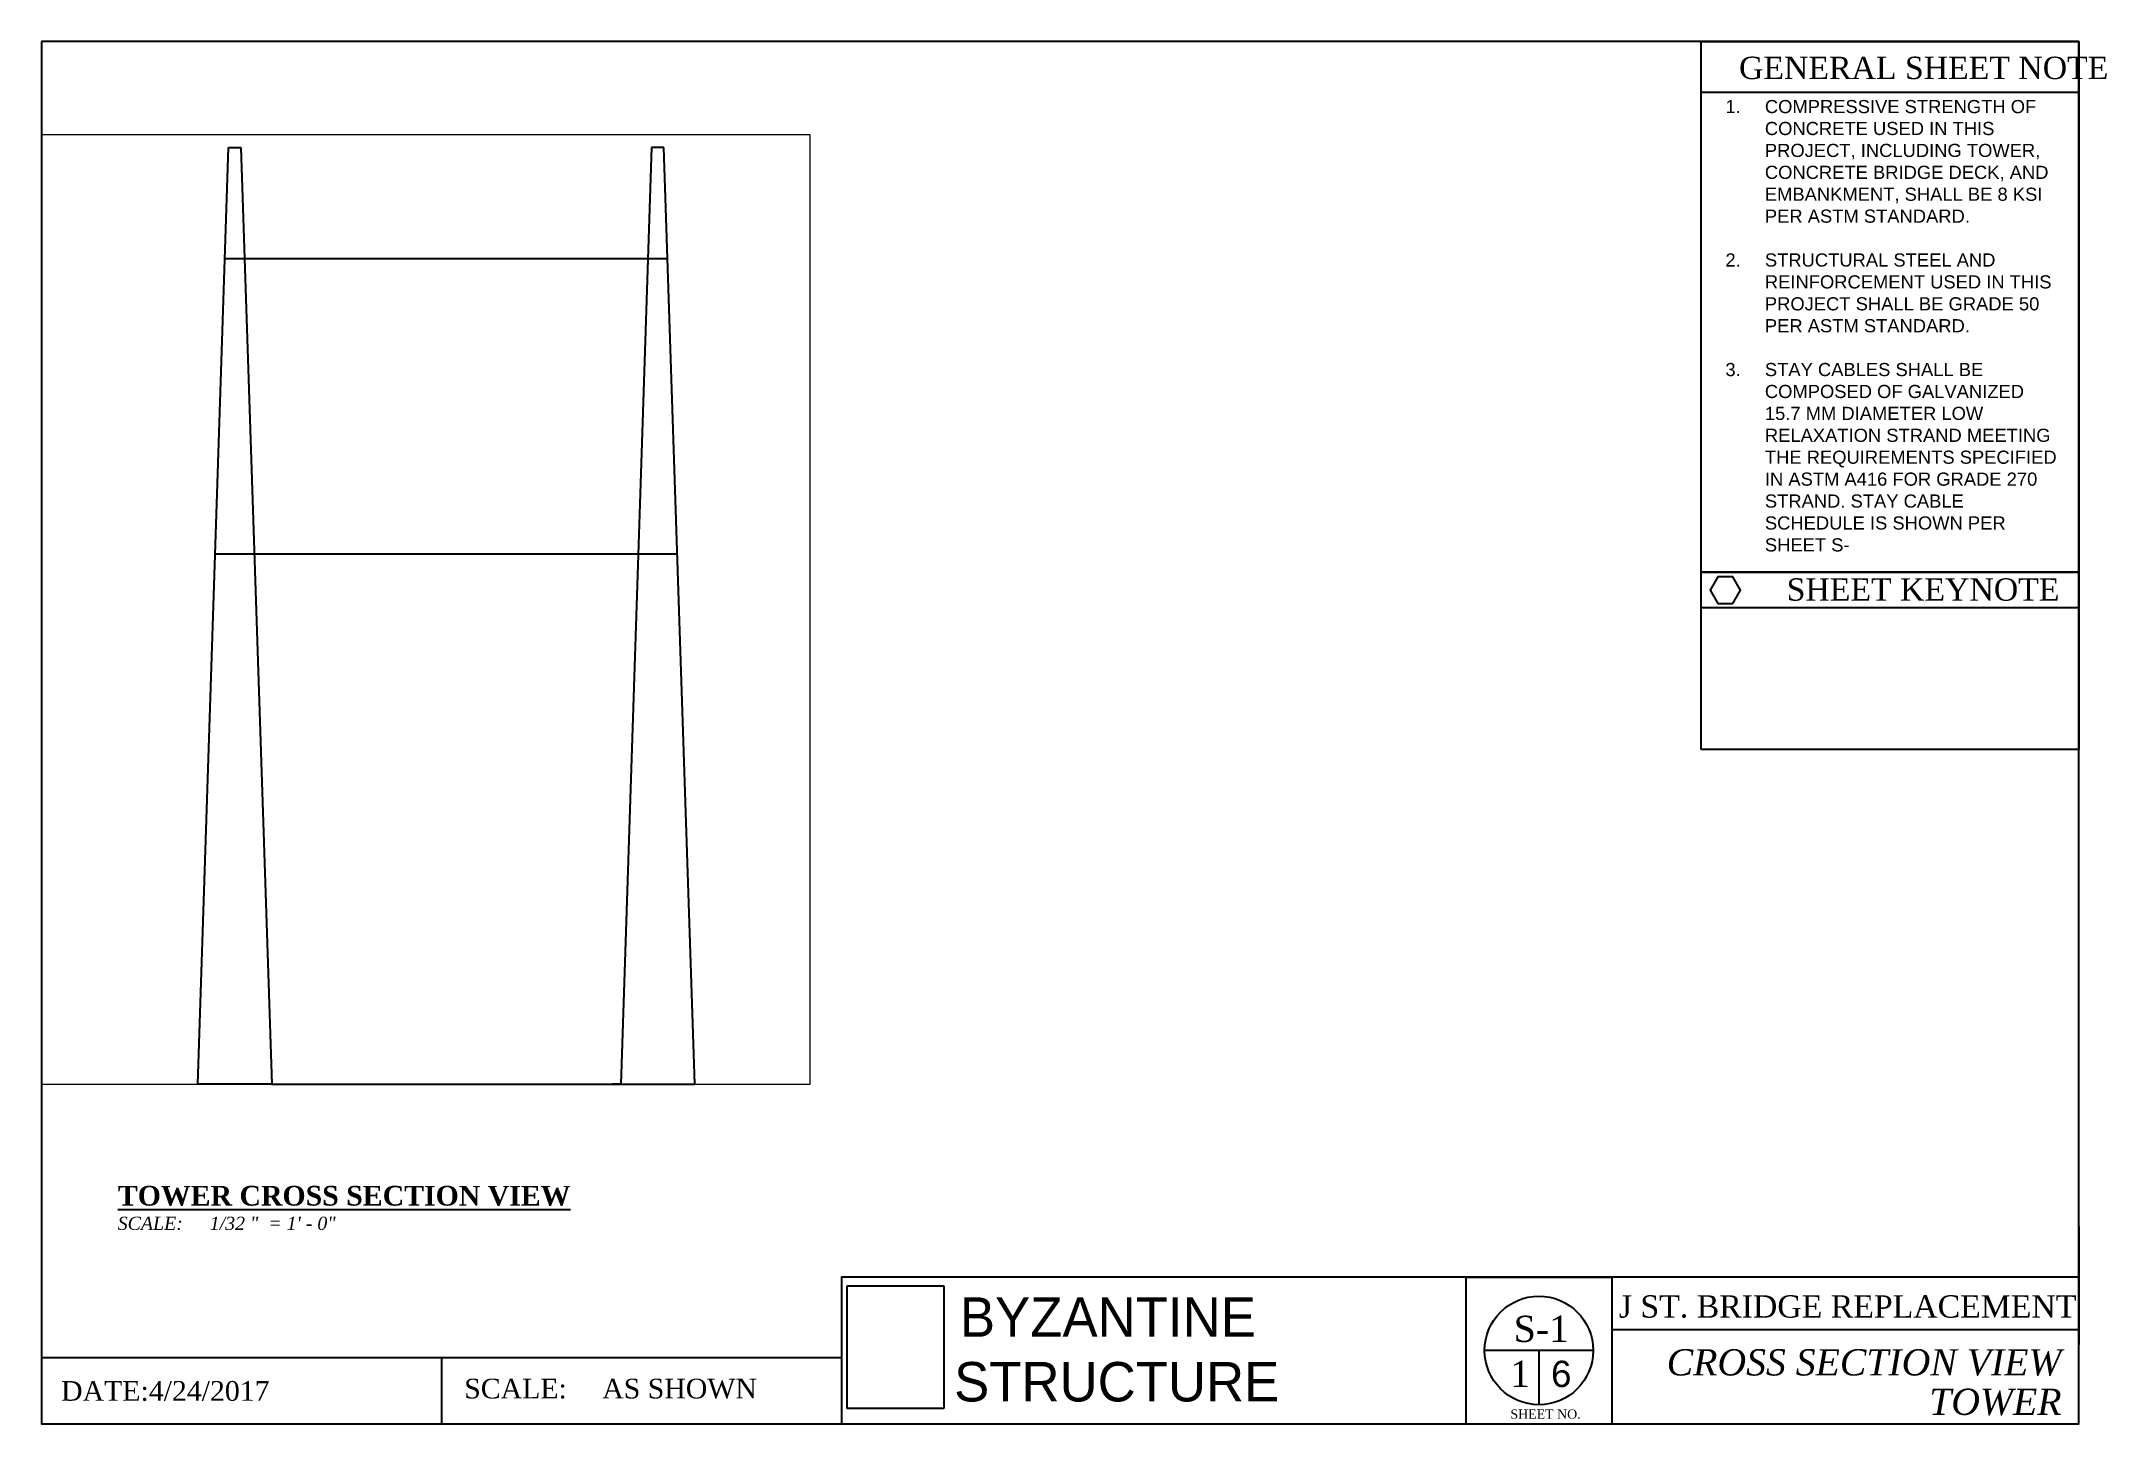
# Paper-space layout 'TOWER CROSS SECTION' of a CAD drawing. Header units: feet, sheet in inches. Extents: x 0 to 15.7, y 0 to 10.5.
# The model-space entities are those that its viewports show. They can reach past a viewport. Long polylines and large blocks are cut down to what shows.
import ezdxf
from ezdxf.enums import TextEntityAlignment as Align

# ---------------------------------------------------------------- set-up
doc = ezdxf.new("R2010")
doc.units = ezdxf.units.FT
doc.header["$MEASUREMENT"] = 0
doc.header["$XCLIPFRAME"] = 0
doc.styles.add('Annotative', font='arial.ttf')
doc.styles.add('Bridge 122L', font='times.ttf')
doc.styles.get("Standard").update_dxf_attribs({"font": 'times.ttf'})
picture_1 = doc.add_image_def('image1.jpg', size_in_pixel=(215, 288))

# ---------------------------------------------------------------- blocks, each defined once
blk = doc.blocks.new('Sheet Number')
for p, q in [((11.806, 0.557), (10.98, 0.557)), ((11.393, 0.557), (11.393, 0.144))]:
    blk.add_line(p, q)
blk.add_circle((11.393, 0.557), 0.413)
for tag, p in [('S-1', (11.411, 0.721)), ('1', (11.251, 0.38))]:
    blk.add_attdef(tag, text='', height=0.2).set_placement(p, align=Align.MIDDLE)
at = {"style": 'Annotative'}
blk.add_attdef('6', text='', height=0.2, dxfattribs=at).set_placement((11.563, 0.379), align=Align.MIDDLE)

msp = doc.modelspace()

# ---------------------------------------------------------------- linework, layer by layer
for p, q in [((609993.9, 602163.2), (610083.9, 604899.2)), ((610083.9, 604899.2), (610119.9, 604899.2)), ((610119.9, 604899.2), (610209.9, 602163.2)), ((611319.9, 604899.2), (611229.9, 602163.2)), ((611355.9, 604899.2), (611319.9, 604899.2)), ((611445.9, 602163.2), (611355.9, 604899.2)), ((610073.3, 604574.7), (611366.6, 604574.7)), ((610044.9, 603712.1), (611395, 603712.1)), ((610209.9, 602163.2), (609993.9, 602163.2)), ((610209.9, 602163.2), (611229.9, 602163.2)), ((611229.9, 602163.2), (611205.9, 602163.2)), ((611229.9, 602163.2), (611445.9, 602163.2)), ((611229.9, 602163.2), (611253.9, 602163.2))]:
    msp.add_line(p, q)

psp = doc.layouts.new('TOWER CROSS SECTION')

# ---------------------------------------------------------------- linework, layer by layer
for p, q in [((12.627, 10.129), (15.5, 10.129)), ((12.627, 6.208), (15.5, 6.208)), ((15.5, 0), (15.5, 1.5)), ((15.5, 1.5), (15.5, 1)), ((10.838, 1.114), (11.948, 1.114)), ((15.5, 1.114), (11.218, 1.114)), ((11.948, 1.114), (11.948, 0)), ((15.5, 1), (15.5, 0.6)), ((15.5, 0.714), (11.948, 0.714)), ((6.087, 0.5), (0, 0.5)), ((3.043, 0.5), (3.043, 0)), ((0, 0), (6.5, 0)), ((11.5, 0), (12.1, 0))]:
    psp.add_line(p, q)
for points in [[(0, 10.515), (0, 0), (15.5, 0), (15.5, 10.515)], [(15.5, 10.515), (15.5, 6.477), (12.627, 6.477), (12.627, 10.515)], [(12.627, 5.128), (12.627, 6.477), (15.5, 6.477), (15.5, 5.128)], [(12.869, 6.24), (12.927, 6.341), (12.869, 6.441), (12.753, 6.441), (12.695, 6.341), (12.753, 6.24)]]:
    psp.add_lwpolyline(points, close=True)
for points in [[(11.218, 1.114), (6.087, 1.114), (6.087, 0)], [(10.838, 1.114), (10.838, 0)]]:
    psp.add_lwpolyline(points)

# ---------------------------------------------------------------- block references
psp.add_blockref('Sheet Number', (0, 0)).add_auto_attribs({'6': '6', '1': '1', 'S-1': 'S-1'})

# ---------------------------------------------------------------- texts
for s, width, gutter_width, heights, insert, char_height, attachment_point in [('GENERAL SHEET NOTE', 3.03631, 1, [0.174], (15.725, 10.226), 0.17, 9), ('\\pi-0.3,l0.4,t0.4;{\\fArial|b0|i0|c0|p34;1.^ICOMPRESSIVE STRENGTH OF CONCRETE USED IN THIS PROJECT, INCLUDING TOWER, CONCRETE BRIDGE DECK, AND EMBANKMENT, SHALL BE 8 KSI PER ASTM STANDARD.\\P\\P2.^ISTRUCTURAL STEEL AND REINFORCEMENT USED IN THIS PROJECT SHALL BE GRADE 50 PER ASTM STANDARD.  \\P\\P3.^ISTAY CABLES SHALL BE COMPOSED OF GALVANIZED 15.7 MM DIAMETER LOW RELAXATION STRAND MEETING THE REQUIREMENTS SPECIFIED IN ASTM A416 FOR GRADE 270 STRAND. STAY CABLE SCHEDULE IS SHOWN PER SHEET S-}', 2.64981, 0.75, [0], (12.712, 10.069), 0.1, 1), ('SHEET KEYNOTE', 2.33962, 1, [0.103], (15.353, 6.258), 0.17, 9), ('{\\fTimes New Roman|b1|i0|c0|p18;\\LTOWER CROSS SECTION VIEW}', 5.28802, 0.75, [0], (0.582, 1.809), 0.15, 1), ('J ST. BRIDGE REPLACEMENT', 4.2825, 1, [0], (15.482, 0.803), 0.17, 9), ('SHEET NO.', 0.73483, 1, [0], (11.176, 0.108), 0.07, 1)]:
    psp.add_mtext_dynamic_manual_height_columns(s, width=width, gutter_width=gutter_width, heights=heights, dxfattribs=dict(insert=insert, char_height=char_height, attachment_point=attachment_point))
at = {"attachment_point": 1, "style": 'Bridge 122L'}
for s, width, insert, char_height in [('\\A1;\\pi-0.3,l0.4,t0.8;{\\fTimes New Roman|b0|i1|c0|p18;SCALE:^I1/32 "  = 1\' - 0"}', 2.83997, (0.481, 1.574), 0.1), ('\\pi-0.45,l0.6,t1.2;SCALE:^IAS SHOWN ', 3.61062, (3.067, 0.342), 0.15)]:
    psp.add_mtext_dynamic_manual_height_columns(s, width=width, gutter_width=0.75, heights=[0], dxfattribs=dict(at, insert=insert, char_height=char_height))
at = {"char_height": 0.3, "attachment_point": 1}
for s, insert, width in [('{\\fHarrington|b0|i0|c0|p82;BYZANTINE}', (6.988, 0.961), 2.78809), ('{\\fBankGothic Lt BT|b0|i0|c0|p34;STRUCTURE}', (6.944, 0.469), 2.07042)]:
    psp.add_mtext(s, dxfattribs=dict(at, insert=insert, width=width))
at = {"insert": (15.369, 0.062), "char_height": 0.2, "attachment_point": 9, "line_spacing_factor": 0.9}
psp.add_mtext_dynamic_manual_height_columns('{\\fTimes New Roman|b0|i1|c0|p18;CROSS SECTION VIEW \\PTOWER }', width=2.96908, gutter_width=1, heights=[0], dxfattribs=at)
psp.add_attdef('DATE:4/24/2017', (0.15, 0.174), '', height=0.15)

# ---------------------------------------------------------------- pictures from other files: only their frames are drawn
image = psp.add_image(picture_1, insert=(6.129, 0.075), size_in_units=(0.747, 1))
image.set_boundary_path([(-0.14, 7.2), (211.36, 275.77)])
image.dxf.flags = 15

# ---------------------------------------------------------------- viewports
at = {"layer": 'Defpoints'}
psp.add_viewport(center=(2.925, 6.193), size=(5.85, 7.2198), view_center_point=(610660.293, 603549.386), view_height=2772.4177, dxfattribs=at)

doc.saveas('drawing.dxf')
